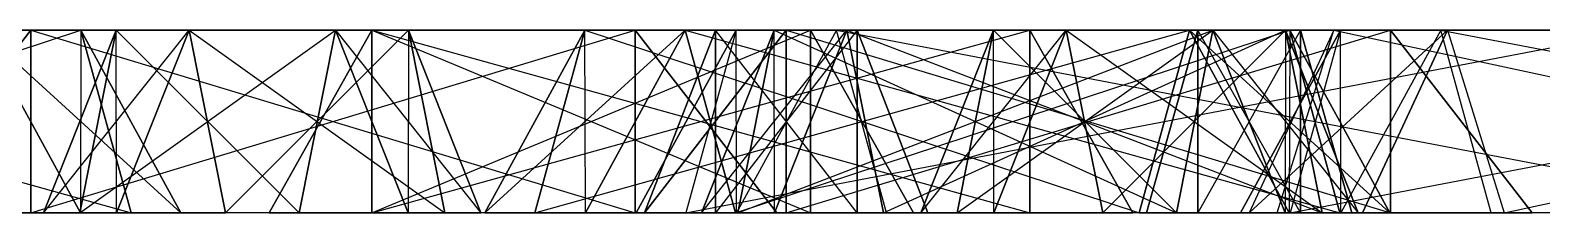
# Model space of a CAD drawing. Extents: x -3500 to 3500, y -22 to 22.
# Drawn here: x -1345.1 to -1325.49, y 19.69 to 22.05 of the extents above; entities that cross this region are included whole.
import ezdxf

# ---------------------------------------------------------------- set-up
doc = ezdxf.new("R2010")
doc.units = 0
doc.layers.add('UB3D', color=1, linetype='CONTINUOUS')

msp = doc.modelspace()

# ---------------------------------------------------------------- linework, layer by layer
at = {"layer": 'UB3D', "color": 2}
for points in [[(-1352.279921, 22.047244, 1392.580236), (-1353.58189, 22.047244, 1393.876457), (-1344.440906, 22.047244, 1400.454252)], [(-1353.58189, 22.047244, 1393.876457), (-1344.440906, 22.047244, 1400.454252), (-1345.742874, 22.047244, 1401.750472)], [(-1352.279921, 22.047244, 1392.580236), (-1351.628898, 19.685039, 1391.932126), (-1344.440906, 22.047244, 1400.454252)], [(-1351.628898, 19.685039, 1370.90252), (-1352.279921, 22.047244, 1370.254409), (-1343.789882, 19.685039, 1363.028504)], [(-1352.279921, 22.047244, 1370.254409), (-1343.789882, 19.685039, 1363.028504), (-1344.440906, 22.047244, 1362.380394)], [(-1352.279921, 22.047244, 1370.254409), (-1345.742874, 22.047244, 1361.084173), (-1344.440906, 22.047244, 1362.380394)], [(-1351.628898, 19.685039, 1391.932126), (-1344.440906, 22.047244, 1400.454252), (-1343.789882, 19.685039, 1399.806142)], [(-1346.929134, 19.685039, 1400.18374), (-1345.09189, 22.047244, 1400.18374), (-1345.09189, 19.685039, 1399.265118)], [(-1346.929134, 19.685039, 1402.020984), (-1345.09189, 19.685039, 1402.939606), (-1345.09189, 22.047244, 1402.020984)], [(-1346.929134, 19.685039, 1400.18374), (-1346.929134, 19.685039, 1402.020984), (-1345.09189, 22.047244, 1400.18374)], [(-1346.929134, 19.685039, 1402.020984), (-1345.09189, 22.047244, 1400.18374), (-1345.09189, 22.047244, 1402.020984)], [(-1346.929134, 19.685039, 1360.813661), (-1345.09189, 22.047244, 1360.813661), (-1345.09189, 19.685039, 1359.895039)], [(-1346.929134, 19.685039, 1362.650906), (-1345.09189, 19.685039, 1363.569528), (-1345.09189, 22.047244, 1362.650906)], [(-1346.929134, 19.685039, 1360.813661), (-1346.929134, 19.685039, 1362.650906), (-1345.09189, 22.047244, 1360.813661)], [(-1346.929134, 19.685039, 1362.650906), (-1345.09189, 22.047244, 1360.813661), (-1345.09189, 22.047244, 1362.650906)], [(-1346.393898, 19.685039, 1402.398583), (-1345.742874, 22.047244, 1401.750472), (-1344.446654, 19.685039, 1403.05248)], [(-1345.742874, 22.047244, 1361.084173), (-1346.393898, 19.685039, 1360.436063), (-1344.446654, 19.685039, 1359.782165)], [(-1344.440906, 22.047244, 1400.454252), (-1345.742874, 22.047244, 1401.750472), (-1343.144685, 19.685039, 1401.75626)], [(-1345.742874, 22.047244, 1401.750472), (-1343.144685, 19.685039, 1401.75626), (-1344.446654, 19.685039, 1403.05248)], [(-1345.742874, 22.047244, 1361.084173), (-1344.440906, 22.047244, 1362.380394), (-1344.446654, 19.685039, 1359.782165)], [(-1345.09189, 22.047244, 1400.18374), (-1345.09189, 19.685039, 1399.265118), (-1337.252874, 22.047244, 1400.18374)], [(-1345.09189, 19.685039, 1399.265118), (-1337.252874, 22.047244, 1400.18374), (-1337.252874, 19.685039, 1399.265118)], [(-1345.09189, 19.685039, 1402.939606), (-1345.09189, 22.047244, 1402.020984), (-1337.252874, 19.685039, 1402.939606)], [(-1345.09189, 22.047244, 1402.020984), (-1337.252874, 19.685039, 1402.939606), (-1337.252874, 22.047244, 1402.020984)], [(-1345.09189, 22.047244, 1400.18374), (-1345.09189, 22.047244, 1402.020984), (-1337.252874, 22.047244, 1400.18374)], [(-1345.09189, 22.047244, 1402.020984), (-1337.252874, 22.047244, 1400.18374), (-1337.252874, 22.047244, 1402.020984)], [(-1345.09189, 22.047244, 1360.813661), (-1345.09189, 19.685039, 1359.895039), (-1337.252874, 22.047244, 1360.813661)], [(-1345.09189, 19.685039, 1359.895039), (-1337.252874, 22.047244, 1360.813661), (-1337.252874, 19.685039, 1359.895039)], [(-1345.09189, 19.685039, 1363.569528), (-1345.09189, 22.047244, 1362.650906), (-1337.252874, 19.685039, 1363.569528)], [(-1345.09189, 22.047244, 1362.650906), (-1337.252874, 19.685039, 1363.569528), (-1337.252874, 22.047244, 1362.650906)], [(-1345.09189, 22.047244, 1360.813661), (-1345.09189, 22.047244, 1362.650906), (-1337.252874, 22.047244, 1360.813661)], [(-1345.09189, 22.047244, 1362.650906), (-1337.252874, 22.047244, 1360.813661), (-1337.252874, 22.047244, 1362.650906)], [(-1344.924213, 19.685039, -1553.811142), (-1343.983543, 22.047244, -1554.756024), (-1344.456024, 19.685039, -1555.226378)], [(-1344.924213, 19.685039, -1553.811142), (-1343.979409, 19.685039, -1552.870512), (-1343.983543, 22.047244, -1554.756024)], [(-1344.924213, 19.685039, -1531.90311), (-1344.456024, 19.685039, -1530.487874), (-1343.983543, 22.047244, -1530.958228)], [(-1343.979409, 19.685039, -1532.84374), (-1344.924213, 19.685039, -1531.90311), (-1343.03874, 22.047244, -1531.898858)], [(-1344.924213, 19.685039, -1531.90311), (-1343.03874, 22.047244, -1531.898858), (-1343.983543, 22.047244, -1530.958228)], [(-1343.983543, 22.047244, -1554.756024), (-1344.456024, 19.685039, -1555.226378), (-1341.139094, 22.047244, -1557.61315)], [(-1344.456024, 19.685039, -1555.226378), (-1341.139094, 22.047244, -1557.61315), (-1341.611575, 19.685039, -1558.083504)], [(-1344.456024, 19.685039, -1530.487874), (-1343.983543, 22.047244, -1530.958228), (-1341.611575, 19.685039, -1527.630748)], [(-1344.440906, 22.047244, 1362.380394), (-1344.446654, 19.685039, 1359.782165), (-1343.144685, 19.685039, 1361.078386)], [(-1344.440906, 22.047244, 1400.454252), (-1343.789882, 19.685039, 1399.806142), (-1343.144685, 19.685039, 1401.75626)], [(-1343.789882, 19.685039, 1363.028504), (-1344.440906, 22.047244, 1362.380394), (-1343.144685, 19.685039, 1361.078386)], [(-1343.979409, 19.685039, -1552.870512), (-1343.983543, 22.047244, -1554.756024), (-1343.03874, 22.047244, -1553.815394)], [(-1343.983543, 22.047244, -1554.756024), (-1343.03874, 22.047244, -1553.815394), (-1341.139094, 22.047244, -1557.61315)], [(-1343.983543, 22.047244, -1530.958228), (-1341.611575, 19.685039, -1527.630748), (-1341.139094, 22.047244, -1528.101102)], [(-1343.03874, 22.047244, -1531.898858), (-1343.983543, 22.047244, -1530.958228), (-1340.194291, 22.047244, -1529.041732)], [(-1343.983543, 22.047244, -1530.958228), (-1340.194291, 22.047244, -1529.041732), (-1341.139094, 22.047244, -1528.101102)], [(-1343.979409, 19.685039, -1552.870512), (-1342.56626, 19.685039, -1553.345039), (-1343.03874, 22.047244, -1553.815394)], [(-1343.979409, 19.685039, -1532.84374), (-1343.03874, 22.047244, -1531.898858), (-1342.56626, 19.685039, -1532.369213)], [(-1342.56626, 19.685039, -1553.345039), (-1343.03874, 22.047244, -1553.815394), (-1339.721811, 19.685039, -1556.202165)], [(-1343.03874, 22.047244, -1553.815394), (-1339.721811, 19.685039, -1556.202165), (-1340.194291, 22.047244, -1556.67252)], [(-1343.03874, 22.047244, -1553.815394), (-1341.139094, 22.047244, -1557.61315), (-1340.194291, 22.047244, -1556.67252)], [(-1343.03874, 22.047244, -1531.898858), (-1342.56626, 19.685039, -1532.369213), (-1340.194291, 22.047244, -1529.041732)], [(-1342.56626, 19.685039, -1532.369213), (-1340.194291, 22.047244, -1529.041732), (-1339.721811, 19.685039, -1529.512087)], [(-1342, 19.685039, -1557.809488), (-1340.666693, 22.047244, -1557.809488), (-1340.666693, 19.685039, -1558.476142)], [(-1342, 19.685039, -1556.476181), (-1340.666693, 19.685039, -1555.809528), (-1340.666693, 22.047244, -1556.476181)], [(-1342, 19.685039, -1557.809488), (-1342, 19.685039, -1556.476181), (-1340.666693, 22.047244, -1557.809488)], [(-1342, 19.685039, -1556.476181), (-1340.666693, 22.047244, -1557.809488), (-1340.666693, 22.047244, -1556.476181)], [(-1342, 19.685039, -1529.238071), (-1340.666693, 22.047244, -1529.238071), (-1340.666693, 19.685039, -1529.904724)], [(-1342, 19.685039, -1527.904764), (-1340.666693, 19.685039, -1527.23811), (-1340.666693, 22.047244, -1527.904764)], [(-1342, 19.685039, -1529.238071), (-1342, 19.685039, -1527.904764), (-1340.666693, 22.047244, -1529.238071)], [(-1342, 19.685039, -1527.904764), (-1340.666693, 22.047244, -1529.238071), (-1340.666693, 22.047244, -1527.904764)], [(-1342, 19.685039, -1543.52378), (-1340.666693, 22.047244, -1543.52378), (-1340.666693, 19.685039, -1544.190433)], [(-1342, 19.685039, -1542.190472), (-1340.666693, 19.685039, -1541.523819), (-1340.666693, 22.047244, -1542.190472)], [(-1342, 19.685039, -1543.52378), (-1342, 19.685039, -1542.190472), (-1340.666693, 22.047244, -1543.52378)], [(-1342, 19.685039, -1542.190472), (-1340.666693, 22.047244, -1543.52378), (-1340.666693, 22.047244, -1542.190472)], [(-1341.139094, 22.047244, -1557.61315), (-1341.611575, 19.685039, -1558.083504), (-1340.198425, 19.685039, -1558.558031)], [(-1341.611575, 19.685039, -1527.630748), (-1341.139094, 22.047244, -1528.101102), (-1340.198425, 19.685039, -1527.15622)], [(-1341.139094, 22.047244, -1557.61315), (-1340.194291, 22.047244, -1556.67252), (-1340.198425, 19.685039, -1558.558031)], [(-1340.194291, 22.047244, -1529.041732), (-1341.139094, 22.047244, -1528.101102), (-1339.253622, 19.685039, -1528.09685)], [(-1341.139094, 22.047244, -1528.101102), (-1339.253622, 19.685039, -1528.09685), (-1340.198425, 19.685039, -1527.15622)], [(-1340.666693, 22.047244, -1557.809488), (-1340.666693, 19.685039, -1558.476142), (-1334.977795, 22.047244, -1557.809488)], [(-1340.666693, 19.685039, -1558.476142), (-1334.977795, 22.047244, -1557.809488), (-1334.977795, 19.685039, -1558.476142)], [(-1340.666693, 19.685039, -1555.809528), (-1340.666693, 22.047244, -1556.476181), (-1334.977795, 19.685039, -1555.809528)], [(-1340.666693, 22.047244, -1556.476181), (-1334.977795, 19.685039, -1555.809528), (-1334.977795, 22.047244, -1556.476181)], [(-1340.666693, 22.047244, -1557.809488), (-1340.666693, 22.047244, -1556.476181), (-1334.977795, 22.047244, -1557.809488)], [(-1340.666693, 22.047244, -1556.476181), (-1334.977795, 22.047244, -1557.809488), (-1334.977795, 22.047244, -1556.476181)], [(-1340.666693, 22.047244, -1529.238071), (-1340.666693, 19.685039, -1529.904724), (-1334.977795, 22.047244, -1529.238071)], [(-1340.666693, 19.685039, -1529.904724), (-1334.977795, 22.047244, -1529.238071), (-1334.977795, 19.685039, -1529.904724)], [(-1340.666693, 19.685039, -1527.23811), (-1340.666693, 22.047244, -1527.904764), (-1334.977795, 19.685039, -1527.23811)], [(-1340.666693, 22.047244, -1527.904764), (-1334.977795, 19.685039, -1527.23811), (-1334.977795, 22.047244, -1527.904764)], [(-1340.666693, 22.047244, -1529.238071), (-1340.666693, 22.047244, -1527.904764), (-1334.977795, 22.047244, -1529.238071)], [(-1340.666693, 22.047244, -1527.904764), (-1334.977795, 22.047244, -1529.238071), (-1334.977795, 22.047244, -1527.904764)], [(-1340.666693, 22.047244, -1543.52378), (-1340.666693, 19.685039, -1544.190433), (-1332.133346, 22.047244, -1543.52378)], [(-1340.666693, 19.685039, -1544.190433), (-1332.133346, 22.047244, -1543.52378), (-1332.133346, 19.685039, -1544.190433)], [(-1340.666693, 19.685039, -1541.523819), (-1340.666693, 22.047244, -1542.190472), (-1332.133346, 19.685039, -1541.523819)], [(-1340.666693, 22.047244, -1542.190472), (-1332.133346, 19.685039, -1541.523819), (-1332.133346, 22.047244, -1542.190472)], [(-1340.666693, 22.047244, -1543.52378), (-1340.666693, 22.047244, -1542.190472), (-1332.133346, 22.047244, -1543.52378)], [(-1340.666693, 22.047244, -1542.190472), (-1332.133346, 22.047244, -1543.52378), (-1332.133346, 22.047244, -1542.190472)], [(-1340.194291, 22.047244, -1556.67252), (-1340.198425, 19.685039, -1558.558031), (-1339.253622, 19.685039, -1557.617402)], [(-1339.721811, 19.685039, -1556.202165), (-1340.194291, 22.047244, -1556.67252), (-1339.253622, 19.685039, -1557.617402)], [(-1340.194291, 22.047244, -1529.041732), (-1339.721811, 19.685039, -1529.512087), (-1339.253622, 19.685039, -1528.09685)], [(-1339.200079, 19.685039, 1401.75626), (-1337.903858, 22.047244, 1400.454252), (-1338.554882, 19.685039, 1399.806142)], [(-1339.200079, 19.685039, 1401.75626), (-1337.89811, 19.685039, 1403.05248), (-1337.903858, 22.047244, 1400.454252)], [(-1339.200079, 19.685039, 1361.078386), (-1338.554882, 19.685039, 1363.028504), (-1337.903858, 22.047244, 1362.380394)], [(-1337.89811, 19.685039, 1359.782165), (-1339.200079, 19.685039, 1361.078386), (-1336.60189, 22.047244, 1361.084173)], [(-1339.200079, 19.685039, 1361.078386), (-1336.60189, 22.047244, 1361.084173), (-1337.903858, 22.047244, 1362.380394)], [(-1337.903858, 22.047244, 1400.454252), (-1338.554882, 19.685039, 1399.806142), (-1330.064843, 22.047244, 1392.580236)], [(-1338.554882, 19.685039, 1399.806142), (-1330.064843, 22.047244, 1392.580236), (-1330.715866, 19.685039, 1391.932126)], [(-1338.554882, 19.685039, 1363.028504), (-1337.903858, 22.047244, 1362.380394), (-1330.715866, 19.685039, 1370.90252)], [(-1337.89811, 19.685039, 1403.05248), (-1337.903858, 22.047244, 1400.454252), (-1336.60189, 22.047244, 1401.750472)], [(-1337.903858, 22.047244, 1400.454252), (-1336.60189, 22.047244, 1401.750472), (-1330.064843, 22.047244, 1392.580236)], [(-1337.903858, 22.047244, 1362.380394), (-1330.715866, 19.685039, 1370.90252), (-1330.064843, 22.047244, 1370.254409)], [(-1336.60189, 22.047244, 1361.084173), (-1337.903858, 22.047244, 1362.380394), (-1328.762874, 22.047244, 1368.958189)], [(-1337.903858, 22.047244, 1362.380394), (-1328.762874, 22.047244, 1368.958189), (-1330.064843, 22.047244, 1370.254409)], [(-1337.89811, 19.685039, 1403.05248), (-1335.950866, 19.685039, 1402.398583), (-1336.60189, 22.047244, 1401.750472)], [(-1337.89811, 19.685039, 1359.782165), (-1336.60189, 22.047244, 1361.084173), (-1335.950866, 19.685039, 1360.436063)], [(-1337.252874, 22.047244, 1400.18374), (-1337.252874, 19.685039, 1399.265118), (-1335.41563, 19.685039, 1400.18374)], [(-1337.252874, 19.685039, 1402.939606), (-1337.252874, 22.047244, 1402.020984), (-1335.41563, 19.685039, 1402.020984)], [(-1337.252874, 22.047244, 1400.18374), (-1337.252874, 22.047244, 1402.020984), (-1335.41563, 19.685039, 1400.18374)], [(-1337.252874, 22.047244, 1402.020984), (-1335.41563, 19.685039, 1400.18374), (-1335.41563, 19.685039, 1402.020984)], [(-1337.252874, 22.047244, 1360.813661), (-1337.252874, 19.685039, 1359.895039), (-1335.41563, 19.685039, 1360.813661)], [(-1337.252874, 19.685039, 1363.569528), (-1337.252874, 22.047244, 1362.650906), (-1335.41563, 19.685039, 1362.650906)], [(-1337.252874, 22.047244, 1360.813661), (-1337.252874, 22.047244, 1362.650906), (-1335.41563, 19.685039, 1360.813661)], [(-1337.252874, 22.047244, 1362.650906), (-1335.41563, 19.685039, 1360.813661), (-1335.41563, 19.685039, 1362.650906)], [(-1337.240315, 19.685039, 1220.653898), (-1335.944094, 22.047244, 1219.35189), (-1336.595118, 19.685039, 1218.70378)], [(-1337.240315, 19.685039, 1220.653898), (-1335.938346, 19.685039, 1221.950118), (-1335.944094, 22.047244, 1219.35189)], [(-1336.211732, 19.685039, 1237.585276), (-1336.211732, 22.047244, 1235.748031), (-1337.130354, 19.685039, 1235.748031)], [(-1336.211732, 22.047244, 1235.748031), (-1337.130354, 19.685039, 1235.748031), (-1336.211732, 22.047244, 1208.188976)], [(-1337.130354, 19.685039, 1235.748031), (-1336.211732, 22.047244, 1208.188976), (-1337.130354, 19.685039, 1208.188976)], [(-1336.211732, 22.047244, 1208.188976), (-1337.130354, 19.685039, 1208.188976), (-1336.211732, 19.685039, 1206.351732)], [(-1337.130354, 19.685039, 1274.199488), (-1335.29311, 22.047244, 1274.199488), (-1335.29311, 19.685039, 1273.280866)], [(-1337.130354, 19.685039, 1276.036732), (-1335.29311, 19.685039, 1276.955354), (-1335.29311, 22.047244, 1276.036732)], [(-1337.130354, 19.685039, 1274.199488), (-1337.130354, 19.685039, 1276.036732), (-1335.29311, 22.047244, 1274.199488)], [(-1337.130354, 19.685039, 1276.036732), (-1335.29311, 22.047244, 1274.199488), (-1335.29311, 22.047244, 1276.036732)], [(-1336.211732, 19.685039, 1292.703386), (-1336.211732, 22.047244, 1290.866142), (-1337.130354, 19.685039, 1290.866142)], [(-1336.211732, 22.047244, 1290.866142), (-1337.130354, 19.685039, 1290.866142), (-1336.211732, 22.047244, 1251.496063)], [(-1337.130354, 19.685039, 1290.866142), (-1336.211732, 22.047244, 1251.496063), (-1337.130354, 19.685039, 1251.496063)], [(-1336.211732, 22.047244, 1251.496063), (-1337.130354, 19.685039, 1251.496063), (-1336.211732, 19.685039, 1249.658819)], [(-1335.950866, 19.685039, 1402.398583), (-1336.60189, 22.047244, 1401.750472), (-1328.11185, 19.685039, 1394.524567)], [(-1336.60189, 22.047244, 1401.750472), (-1328.11185, 19.685039, 1394.524567), (-1328.762874, 22.047244, 1393.876457)], [(-1336.60189, 22.047244, 1401.750472), (-1330.064843, 22.047244, 1392.580236), (-1328.762874, 22.047244, 1393.876457)], [(-1336.60189, 22.047244, 1361.084173), (-1335.950866, 19.685039, 1360.436063), (-1328.762874, 22.047244, 1368.958189)], [(-1335.944094, 22.047244, 1219.35189), (-1336.595118, 19.685039, 1218.70378), (-1324.185551, 22.047244, 1207.540866)], [(-1336.595118, 19.685039, 1218.70378), (-1324.185551, 22.047244, 1207.540866), (-1324.836575, 19.685039, 1206.892756)], [(-1336.390866, 19.685039, -1557.617402), (-1335.922677, 19.685039, -1556.202165), (-1335.450197, 22.047244, -1556.67252)], [(-1335.446063, 19.685039, -1558.558031), (-1336.390866, 19.685039, -1557.617402), (-1334.505394, 22.047244, -1557.61315)], [(-1336.390866, 19.685039, -1557.617402), (-1334.505394, 22.047244, -1557.61315), (-1335.450197, 22.047244, -1556.67252)], [(-1336.390866, 19.685039, -1528.09685), (-1335.450197, 22.047244, -1529.041732), (-1335.922677, 19.685039, -1529.512087)], [(-1336.390866, 19.685039, -1528.09685), (-1335.446063, 19.685039, -1527.15622), (-1335.450197, 22.047244, -1529.041732)], [(-1336.211732, 19.685039, 1237.585276), (-1334.374488, 19.685039, 1237.585276), (-1336.211732, 22.047244, 1235.748031)], [(-1334.374488, 19.685039, 1237.585276), (-1336.211732, 22.047244, 1235.748031), (-1334.374488, 22.047244, 1235.748031)], [(-1336.211732, 22.047244, 1235.748031), (-1334.374488, 22.047244, 1235.748031), (-1336.211732, 22.047244, 1208.188976)], [(-1334.374488, 22.047244, 1235.748031), (-1336.211732, 22.047244, 1208.188976), (-1334.374488, 22.047244, 1208.188976)], [(-1336.211732, 22.047244, 1208.188976), (-1334.374488, 22.047244, 1208.188976), (-1336.211732, 19.685039, 1206.351732)], [(-1334.374488, 22.047244, 1208.188976), (-1336.211732, 19.685039, 1206.351732), (-1334.374488, 19.685039, 1206.351732)], [(-1336.211732, 19.685039, 1292.703386), (-1334.374488, 19.685039, 1292.703386), (-1336.211732, 22.047244, 1290.866142)], [(-1334.374488, 19.685039, 1292.703386), (-1336.211732, 22.047244, 1290.866142), (-1334.374488, 22.047244, 1290.866142)], [(-1336.211732, 22.047244, 1290.866142), (-1334.374488, 22.047244, 1290.866142), (-1336.211732, 22.047244, 1251.496063)], [(-1334.374488, 22.047244, 1290.866142), (-1336.211732, 22.047244, 1251.496063), (-1334.374488, 22.047244, 1251.496063)], [(-1336.211732, 22.047244, 1251.496063), (-1334.374488, 22.047244, 1251.496063), (-1336.211732, 19.685039, 1249.658819)], [(-1334.374488, 22.047244, 1251.496063), (-1336.211732, 19.685039, 1249.658819), (-1334.374488, 19.685039, 1249.658819)], [(-1335.950866, 19.685039, 1360.436063), (-1328.762874, 22.047244, 1368.958189), (-1328.11185, 19.685039, 1368.310079)], [(-1335.938346, 19.685039, 1221.950118), (-1335.944094, 22.047244, 1219.35189), (-1334.642126, 22.047244, 1220.64811)], [(-1335.944094, 22.047244, 1219.35189), (-1334.642126, 22.047244, 1220.64811), (-1324.185551, 22.047244, 1207.540866)], [(-1335.938346, 19.685039, 1221.950118), (-1333.991102, 19.685039, 1221.29622), (-1334.642126, 22.047244, 1220.64811)], [(-1335.922677, 19.685039, -1556.202165), (-1335.450197, 22.047244, -1556.67252), (-1330.23378, 19.685039, -1550.487874)], [(-1335.450197, 22.047244, -1529.041732), (-1335.922677, 19.685039, -1529.512087), (-1329.761299, 22.047244, -1534.756024)], [(-1335.922677, 19.685039, -1529.512087), (-1329.761299, 22.047244, -1534.756024), (-1330.23378, 19.685039, -1535.226378)], [(-1335.450197, 22.047244, -1556.67252), (-1330.23378, 19.685039, -1550.487874), (-1329.761299, 22.047244, -1550.958228)], [(-1334.505394, 22.047244, -1557.61315), (-1335.450197, 22.047244, -1556.67252), (-1328.816496, 22.047244, -1551.898858)], [(-1335.450197, 22.047244, -1556.67252), (-1328.816496, 22.047244, -1551.898858), (-1329.761299, 22.047244, -1550.958228)], [(-1335.446063, 19.685039, -1527.15622), (-1335.450197, 22.047244, -1529.041732), (-1334.505394, 22.047244, -1528.101102)], [(-1335.450197, 22.047244, -1529.041732), (-1334.505394, 22.047244, -1528.101102), (-1329.761299, 22.047244, -1534.756024)], [(-1335.446063, 19.685039, -1558.558031), (-1334.505394, 22.047244, -1557.61315), (-1334.032913, 19.685039, -1558.083504)], [(-1335.446063, 19.685039, -1527.15622), (-1334.032913, 19.685039, -1527.630748), (-1334.505394, 22.047244, -1528.101102)], [(-1335.29311, 22.047244, 1274.199488), (-1335.29311, 19.685039, 1273.280866), (-1327.454094, 22.047244, 1274.199488)], [(-1335.29311, 19.685039, 1273.280866), (-1327.454094, 22.047244, 1274.199488), (-1327.454094, 19.685039, 1273.280866)], [(-1335.29311, 19.685039, 1276.955354), (-1335.29311, 22.047244, 1276.036732), (-1327.454094, 19.685039, 1276.955354)], [(-1335.29311, 22.047244, 1276.036732), (-1327.454094, 19.685039, 1276.955354), (-1327.454094, 22.047244, 1276.036732)], [(-1335.29311, 22.047244, 1274.199488), (-1335.29311, 22.047244, 1276.036732), (-1327.454094, 22.047244, 1274.199488)], [(-1335.29311, 22.047244, 1276.036732), (-1327.454094, 22.047244, 1274.199488), (-1327.454094, 22.047244, 1276.036732)], [(-1334.977795, 22.047244, -1557.809488), (-1334.977795, 19.685039, -1558.476142), (-1333.644488, 19.685039, -1557.809488)], [(-1334.977795, 19.685039, -1555.809528), (-1334.977795, 22.047244, -1556.476181), (-1333.644488, 19.685039, -1556.476181)], [(-1334.977795, 22.047244, -1557.809488), (-1334.977795, 22.047244, -1556.476181), (-1333.644488, 19.685039, -1557.809488)], [(-1334.977795, 22.047244, -1556.476181), (-1333.644488, 19.685039, -1557.809488), (-1333.644488, 19.685039, -1556.476181)], [(-1334.977795, 22.047244, -1529.238071), (-1334.977795, 19.685039, -1529.904724), (-1333.644488, 19.685039, -1529.238071)], [(-1334.977795, 19.685039, -1527.23811), (-1334.977795, 22.047244, -1527.904764), (-1333.644488, 19.685039, -1527.904764)], [(-1334.977795, 22.047244, -1529.238071), (-1334.977795, 22.047244, -1527.904764), (-1333.644488, 19.685039, -1529.238071)], [(-1334.977795, 22.047244, -1527.904764), (-1333.644488, 19.685039, -1529.238071), (-1333.644488, 19.685039, -1527.904764)], [(-1333.991102, 19.685039, 1221.29622), (-1334.642126, 22.047244, 1220.64811), (-1322.232559, 19.685039, 1209.485197)], [(-1334.642126, 22.047244, 1220.64811), (-1322.232559, 19.685039, 1209.485197), (-1322.883583, 22.047244, 1208.837087)], [(-1334.642126, 22.047244, 1220.64811), (-1324.185551, 22.047244, 1207.540866), (-1322.883583, 22.047244, 1208.837087)], [(-1334.505394, 22.047244, -1557.61315), (-1334.032913, 19.685039, -1558.083504), (-1328.816496, 22.047244, -1551.898858)], [(-1334.032913, 19.685039, -1527.630748), (-1334.505394, 22.047244, -1528.101102), (-1328.344016, 19.685039, -1533.345039)], [(-1334.505394, 22.047244, -1528.101102), (-1328.344016, 19.685039, -1533.345039), (-1328.816496, 22.047244, -1533.815394)], [(-1334.505394, 22.047244, -1528.101102), (-1329.761299, 22.047244, -1534.756024), (-1328.816496, 22.047244, -1533.815394)], [(-1334.374488, 19.685039, 1237.585276), (-1333.455866, 19.685039, 1235.748031), (-1334.374488, 22.047244, 1235.748031)], [(-1333.455866, 19.685039, 1235.748031), (-1334.374488, 22.047244, 1235.748031), (-1333.455866, 19.685039, 1208.188976)], [(-1334.374488, 22.047244, 1235.748031), (-1333.455866, 19.685039, 1208.188976), (-1334.374488, 22.047244, 1208.188976)], [(-1333.455866, 19.685039, 1208.188976), (-1334.374488, 22.047244, 1208.188976), (-1334.374488, 19.685039, 1206.351732)], [(-1334.374488, 19.685039, 1292.703386), (-1333.455866, 19.685039, 1290.866142), (-1334.374488, 22.047244, 1290.866142)], [(-1333.455866, 19.685039, 1290.866142), (-1334.374488, 22.047244, 1290.866142), (-1333.455866, 19.685039, 1251.496063)], [(-1334.374488, 22.047244, 1290.866142), (-1333.455866, 19.685039, 1251.496063), (-1334.374488, 22.047244, 1251.496063)], [(-1333.455866, 19.685039, 1251.496063), (-1334.374488, 22.047244, 1251.496063), (-1334.374488, 19.685039, 1249.658819)], [(-1334.032913, 19.685039, -1558.083504), (-1328.816496, 22.047244, -1551.898858), (-1328.344016, 19.685039, -1552.369213)], [(-1333.546417, 19.685039, -1542.382559), (-1332.605748, 22.047244, -1543.327441), (-1333.078228, 19.685039, -1543.797795)], [(-1333.546417, 19.685039, -1542.382559), (-1332.601614, 19.685039, -1541.441929), (-1332.605748, 22.047244, -1543.327441)], [(-1333.546417, 19.685039, -1543.331693), (-1333.078228, 19.685039, -1541.916457), (-1332.605748, 22.047244, -1542.386811)], [(-1332.601614, 19.685039, -1544.272323), (-1333.546417, 19.685039, -1543.331693), (-1331.660945, 22.047244, -1543.327441)], [(-1333.546417, 19.685039, -1543.331693), (-1331.660945, 22.047244, -1543.327441), (-1332.605748, 22.047244, -1542.386811)], [(-1332.605748, 22.047244, -1543.327441), (-1333.078228, 19.685039, -1543.797795), (-1329.761299, 22.047244, -1546.184567)], [(-1333.078228, 19.685039, -1543.797795), (-1329.761299, 22.047244, -1546.184567), (-1330.23378, 19.685039, -1546.654921)], [(-1333.078228, 19.685039, -1541.916457), (-1332.605748, 22.047244, -1542.386811), (-1330.23378, 19.685039, -1539.059291)], [(-1332.601614, 19.685039, -1541.441929), (-1332.605748, 22.047244, -1543.327441), (-1331.660945, 22.047244, -1542.386811)], [(-1332.605748, 22.047244, -1543.327441), (-1331.660945, 22.047244, -1542.386811), (-1329.761299, 22.047244, -1546.184567)], [(-1332.605748, 22.047244, -1542.386811), (-1330.23378, 19.685039, -1539.059291), (-1329.761299, 22.047244, -1539.529646)], [(-1331.660945, 22.047244, -1543.327441), (-1332.605748, 22.047244, -1542.386811), (-1328.816496, 22.047244, -1540.470276)], [(-1332.605748, 22.047244, -1542.386811), (-1328.816496, 22.047244, -1540.470276), (-1329.761299, 22.047244, -1539.529646)], [(-1332.601614, 19.685039, -1541.441929), (-1331.188465, 19.685039, -1541.916457), (-1331.660945, 22.047244, -1542.386811)], [(-1332.601614, 19.685039, -1544.272323), (-1331.660945, 22.047244, -1543.327441), (-1331.188465, 19.685039, -1543.797795)], [(-1332.133346, 22.047244, -1543.52378), (-1332.133346, 19.685039, -1544.190433), (-1330.800039, 19.685039, -1543.52378)], [(-1332.133346, 19.685039, -1541.523819), (-1332.133346, 22.047244, -1542.190472), (-1330.800039, 19.685039, -1542.190472)], [(-1332.133346, 22.047244, -1543.52378), (-1332.133346, 22.047244, -1542.190472), (-1330.800039, 19.685039, -1543.52378)], [(-1332.133346, 22.047244, -1542.190472), (-1330.800039, 19.685039, -1543.52378), (-1330.800039, 19.685039, -1542.190472)], [(-1331.188465, 19.685039, -1541.916457), (-1331.660945, 22.047244, -1542.386811), (-1328.344016, 19.685039, -1544.773583)], [(-1331.660945, 22.047244, -1542.386811), (-1328.344016, 19.685039, -1544.773583), (-1328.816496, 22.047244, -1545.243937)], [(-1331.660945, 22.047244, -1542.386811), (-1329.761299, 22.047244, -1546.184567), (-1328.816496, 22.047244, -1545.243937)], [(-1331.660945, 22.047244, -1543.327441), (-1331.188465, 19.685039, -1543.797795), (-1328.816496, 22.047244, -1540.470276)], [(-1331.188465, 19.685039, -1543.797795), (-1328.816496, 22.047244, -1540.470276), (-1328.344016, 19.685039, -1540.94063)], [(-1330.064843, 22.047244, 1392.580236), (-1330.715866, 19.685039, 1391.932126), (-1328.768622, 19.685039, 1391.278228)], [(-1330.715866, 19.685039, 1370.90252), (-1330.064843, 22.047244, 1370.254409), (-1328.768622, 19.685039, 1371.556417)], [(-1329.955551, 19.685039, -1544.380945), (-1329.955551, 22.047244, -1545.714252), (-1330.622205, 19.685039, -1545.714252)], [(-1329.955551, 22.047244, -1545.714252), (-1330.622205, 19.685039, -1545.714252), (-1329.955551, 22.047244, -1551.428543)], [(-1330.622205, 19.685039, -1545.714252), (-1329.955551, 22.047244, -1551.428543), (-1330.622205, 19.685039, -1551.428543)], [(-1329.955551, 22.047244, -1551.428543), (-1330.622205, 19.685039, -1551.428543), (-1329.955551, 19.685039, -1552.76185)], [(-1329.955551, 19.685039, -1532.952402), (-1329.955551, 22.047244, -1534.285709), (-1330.622205, 19.685039, -1534.285709)], [(-1329.955551, 22.047244, -1534.285709), (-1330.622205, 19.685039, -1534.285709), (-1329.955551, 22.047244, -1539.999961)], [(-1330.622205, 19.685039, -1534.285709), (-1329.955551, 22.047244, -1539.999961), (-1330.622205, 19.685039, -1539.999961)], [(-1329.955551, 22.047244, -1539.999961), (-1330.622205, 19.685039, -1539.999961), (-1329.955551, 19.685039, -1541.333268)], [(-1330.23378, 19.685039, -1550.487874), (-1329.761299, 22.047244, -1550.958228), (-1328.82063, 19.685039, -1550.013346)], [(-1329.761299, 22.047244, -1546.184567), (-1330.23378, 19.685039, -1546.654921), (-1328.82063, 19.685039, -1547.129449)], [(-1330.23378, 19.685039, -1539.059291), (-1329.761299, 22.047244, -1539.529646), (-1328.82063, 19.685039, -1538.584764)], [(-1329.761299, 22.047244, -1534.756024), (-1330.23378, 19.685039, -1535.226378), (-1328.82063, 19.685039, -1535.700906)], [(-1330.064843, 22.047244, 1392.580236), (-1328.762874, 22.047244, 1393.876457), (-1328.768622, 19.685039, 1391.278228)], [(-1328.762874, 22.047244, 1368.958189), (-1330.064843, 22.047244, 1370.254409), (-1327.466654, 19.685039, 1370.260197)], [(-1330.064843, 22.047244, 1370.254409), (-1327.466654, 19.685039, 1370.260197), (-1328.768622, 19.685039, 1371.556417)], [(-1329.955551, 19.685039, -1544.380945), (-1328.622244, 19.685039, -1544.380945), (-1329.955551, 22.047244, -1545.714252)], [(-1328.622244, 19.685039, -1544.380945), (-1329.955551, 22.047244, -1545.714252), (-1328.622244, 22.047244, -1545.714252)], [(-1329.955551, 22.047244, -1545.714252), (-1328.622244, 22.047244, -1545.714252), (-1329.955551, 22.047244, -1551.428543)], [(-1328.622244, 22.047244, -1545.714252), (-1329.955551, 22.047244, -1551.428543), (-1328.622244, 22.047244, -1551.428543)], [(-1329.955551, 22.047244, -1551.428543), (-1328.622244, 22.047244, -1551.428543), (-1329.955551, 19.685039, -1552.76185)], [(-1328.622244, 22.047244, -1551.428543), (-1329.955551, 19.685039, -1552.76185), (-1328.622244, 19.685039, -1552.76185)], [(-1329.955551, 19.685039, -1532.952402), (-1328.622244, 19.685039, -1532.952402), (-1329.955551, 22.047244, -1534.285709)], [(-1328.622244, 19.685039, -1532.952402), (-1329.955551, 22.047244, -1534.285709), (-1328.622244, 22.047244, -1534.285709)], [(-1329.955551, 22.047244, -1534.285709), (-1328.622244, 22.047244, -1534.285709), (-1329.955551, 22.047244, -1539.999961)], [(-1328.622244, 22.047244, -1534.285709), (-1329.955551, 22.047244, -1539.999961), (-1328.622244, 22.047244, -1539.999961)], [(-1329.955551, 22.047244, -1539.999961), (-1328.622244, 22.047244, -1539.999961), (-1329.955551, 19.685039, -1541.333268)], [(-1328.622244, 22.047244, -1539.999961), (-1329.955551, 19.685039, -1541.333268), (-1328.622244, 19.685039, -1541.333268)], [(-1328.816496, 22.047244, -1551.898858), (-1329.761299, 22.047244, -1550.958228), (-1327.875827, 19.685039, -1550.953976)], [(-1329.761299, 22.047244, -1550.958228), (-1327.875827, 19.685039, -1550.953976), (-1328.82063, 19.685039, -1550.013346)], [(-1329.761299, 22.047244, -1546.184567), (-1328.816496, 22.047244, -1545.243937), (-1328.82063, 19.685039, -1547.129449)], [(-1328.816496, 22.047244, -1540.470276), (-1329.761299, 22.047244, -1539.529646), (-1327.875827, 19.685039, -1539.525394)], [(-1329.761299, 22.047244, -1539.529646), (-1327.875827, 19.685039, -1539.525394), (-1328.82063, 19.685039, -1538.584764)], [(-1329.761299, 22.047244, -1534.756024), (-1328.816496, 22.047244, -1533.815394), (-1328.82063, 19.685039, -1535.700906)], [(-1329.401299, 19.685039, 1275.772008), (-1328.105079, 22.047244, 1274.47), (-1328.756102, 19.685039, 1273.82189)], [(-1329.401299, 19.685039, 1275.772008), (-1328.099331, 19.685039, 1277.068228), (-1328.105079, 22.047244, 1274.47)], [(-1329.289331, 19.685039, 1274.195551), (-1328.92622, 19.685039, 1276.217283), (-1328.190157, 22.047244, 1275.667677)], [(-1327.817205, 19.685039, 1273.096417), (-1329.289331, 19.685039, 1274.195551), (-1326.718031, 22.047244, 1274.568543)], [(-1329.289331, 19.685039, 1274.195551), (-1326.718031, 22.047244, 1274.568543), (-1328.190157, 22.047244, 1275.667677)], [(-1328.92622, 19.685039, 1276.217283), (-1328.190157, 22.047244, 1275.667677), (-1317.167677, 19.685039, 1291.965315)], [(-1328.816496, 22.047244, -1545.243937), (-1328.82063, 19.685039, -1547.129449), (-1327.875827, 19.685039, -1546.188819)], [(-1328.816496, 22.047244, -1533.815394), (-1328.82063, 19.685039, -1535.700906), (-1327.875827, 19.685039, -1534.760276)], [(-1328.816496, 22.047244, -1551.898858), (-1328.344016, 19.685039, -1552.369213), (-1327.875827, 19.685039, -1550.953976)], [(-1328.344016, 19.685039, -1544.773583), (-1328.816496, 22.047244, -1545.243937), (-1327.875827, 19.685039, -1546.188819)], [(-1328.816496, 22.047244, -1540.470276), (-1328.344016, 19.685039, -1540.94063), (-1327.875827, 19.685039, -1539.525394)], [(-1328.344016, 19.685039, -1533.345039), (-1328.816496, 22.047244, -1533.815394), (-1327.875827, 19.685039, -1534.760276)], [(-1328.762874, 22.047244, 1393.876457), (-1328.768622, 19.685039, 1391.278228), (-1327.466654, 19.685039, 1392.574449)], [(-1328.11185, 19.685039, 1394.524567), (-1328.762874, 22.047244, 1393.876457), (-1327.466654, 19.685039, 1392.574449)], [(-1328.762874, 22.047244, 1368.958189), (-1328.11185, 19.685039, 1368.310079), (-1327.466654, 19.685039, 1370.260197)], [(-1328.105079, 22.047244, 1274.47), (-1328.756102, 19.685039, 1273.82189), (-1316.346535, 22.047244, 1262.658976)], [(-1328.756102, 19.685039, 1273.82189), (-1316.346535, 22.047244, 1262.658976), (-1316.997559, 19.685039, 1262.010866)], [(-1328.622244, 19.685039, -1544.380945), (-1327.955591, 19.685039, -1545.714252), (-1328.622244, 22.047244, -1545.714252)], [(-1327.955591, 19.685039, -1545.714252), (-1328.622244, 22.047244, -1545.714252), (-1327.955591, 19.685039, -1551.428543)], [(-1328.622244, 22.047244, -1545.714252), (-1327.955591, 19.685039, -1551.428543), (-1328.622244, 22.047244, -1551.428543)], [(-1327.955591, 19.685039, -1551.428543), (-1328.622244, 22.047244, -1551.428543), (-1328.622244, 19.685039, -1552.76185)], [(-1328.622244, 19.685039, -1532.952402), (-1327.955591, 19.685039, -1534.285709), (-1328.622244, 22.047244, -1534.285709)], [(-1327.955591, 19.685039, -1534.285709), (-1328.622244, 22.047244, -1534.285709), (-1327.955591, 19.685039, -1539.999961)], [(-1328.622244, 22.047244, -1534.285709), (-1327.955591, 19.685039, -1539.999961), (-1328.622244, 22.047244, -1539.999961)], [(-1327.955591, 19.685039, -1539.999961), (-1328.622244, 22.047244, -1539.999961), (-1328.622244, 19.685039, -1541.333268)], [(-1328.190157, 22.047244, 1275.667677), (-1317.167677, 19.685039, 1291.965315), (-1316.431614, 22.047244, 1291.415709)], [(-1326.718031, 22.047244, 1274.568543), (-1328.190157, 22.047244, 1275.667677), (-1314.959488, 22.047244, 1290.316575)], [(-1328.190157, 22.047244, 1275.667677), (-1314.959488, 22.047244, 1290.316575), (-1316.431614, 22.047244, 1291.415709)], [(-1328.099331, 19.685039, 1277.068228), (-1328.105079, 22.047244, 1274.47), (-1326.80311, 22.047244, 1275.76622)], [(-1328.105079, 22.047244, 1274.47), (-1326.80311, 22.047244, 1275.76622), (-1316.346535, 22.047244, 1262.658976)], [(-1328.099331, 19.685039, 1277.068228), (-1326.152087, 19.685039, 1276.414331), (-1326.80311, 22.047244, 1275.76622)], [(-1327.817205, 19.685039, 1273.096417), (-1326.718031, 22.047244, 1274.568543), (-1325.981969, 19.685039, 1274.018937)], [(-1327.454094, 22.047244, 1274.199488), (-1327.454094, 19.685039, 1273.280866), (-1325.61685, 19.685039, 1274.199488)], [(-1327.454094, 19.685039, 1276.955354), (-1327.454094, 22.047244, 1276.036732), (-1325.61685, 19.685039, 1276.036732)], [(-1327.454094, 22.047244, 1274.199488), (-1327.454094, 22.047244, 1276.036732), (-1325.61685, 19.685039, 1274.199488)], [(-1327.454094, 22.047244, 1276.036732), (-1325.61685, 19.685039, 1274.199488), (-1325.61685, 19.685039, 1276.036732)], [(-1326.152087, 19.685039, 1276.414331), (-1326.80311, 22.047244, 1275.76622), (-1314.393543, 19.685039, 1264.603307)], [(-1326.80311, 22.047244, 1275.76622), (-1314.393543, 19.685039, 1264.603307), (-1315.044567, 22.047244, 1263.955197)], [(-1326.80311, 22.047244, 1275.76622), (-1316.346535, 22.047244, 1262.658976), (-1315.044567, 22.047244, 1263.955197)], [(-1326.718031, 22.047244, 1274.568543), (-1325.981969, 19.685039, 1274.018937), (-1314.959488, 22.047244, 1290.316575)], [(-1325.981969, 19.685039, 1274.018937), (-1314.959488, 22.047244, 1290.316575), (-1314.223425, 19.685039, 1289.766969)]]:
    msp.add_3dface(points, dxfattribs=at)

doc.saveas('drawing.dxf')
